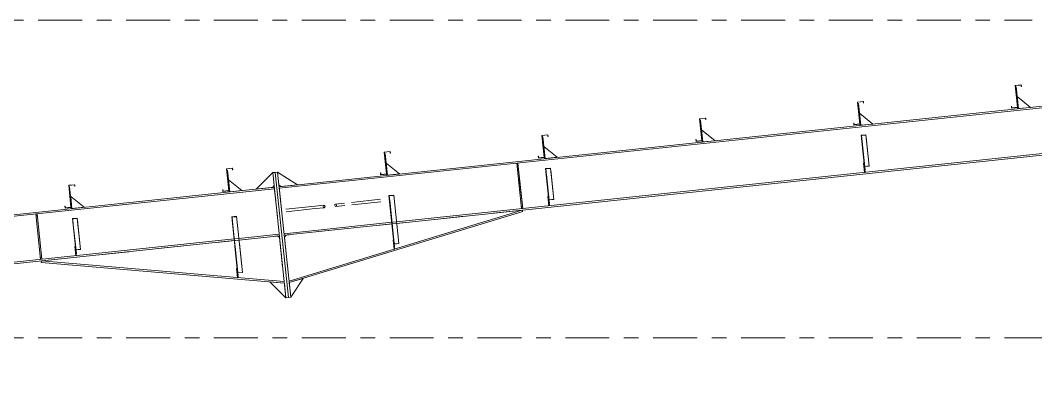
# Model space of a CAD drawing. Header units: millimetres. Extents: x -94 to 729, y -75 to 499.
# Drawn here: x 52.3 to 121.6, y 430.3 to 455.1 of the extents above; entities that cross this region are included whole.
import ezdxf

# ---------------------------------------------------------------- set-up
doc = ezdxf.new("R2010")
doc.units = ezdxf.units.MM
for name, pattern in [('XKITLINE00', [0]), ('XKITLINE02', [4, 2, -2]), ('XKITLINE03', [6, 3, -1, 1, -1])]:
    doc.linetypes.add(name, pattern=pattern)
doc.layers.add('Part', color=2, linetype='Continuous', lineweight=0)
doc.layers.add('S-grid', color=1, linetype='Continuous', lineweight=0)

# ---------------------------------------------------------------- blocks, each defined once
blk = doc.blocks.new('*A399')
at = {"layer": 'Part'}
blk.add_hatch(color=3, dxfattribs=at).paths.add_polyline_path([(55.834, 441.605), (56.165, 441.64), (56.168, 441.619), (55.853, 441.585), (55.895, 441.187), (55.878, 441.185)], flags=17)
blk = doc.blocks.new('*A400')
at = {"layer": 'Part'}
blk.add_hatch(color=3, dxfattribs=at).paths.add_polyline_path([(66.714, 441.727), (67.046, 441.762), (67.049, 441.733), (66.734, 441.7), (66.791, 441.157), (66.775, 441.155)], flags=17)
blk = doc.blocks.new('*A401')
at = {"layer": 'Part'}
blk.add_hatch(color=3, dxfattribs=at).paths.add_polyline_path([(77.455, 443.176), (77.786, 443.211), (77.789, 443.185), (77.474, 443.152), (77.526, 442.658), (77.51, 442.656)], flags=17)
blk = doc.blocks.new('*A427')
at = {"layer": 'Part'}
blk.add_hatch(color=3, dxfattribs=at).paths.add_polyline_path([(55.579, 443.874), (55.994, 443.917), (56.007, 443.793), (55.992, 443.791), (55.98, 443.901), (55.596, 443.86), (55.753, 442.367), (55.339, 442.323), (55.326, 442.447), (55.341, 442.449), (55.352, 442.34), (55.737, 442.38)], flags=17)
blk = doc.blocks.new('*A428')
at = {"layer": 'Part'}
blk.add_hatch(color=3, dxfattribs=at).paths.add_polyline_path([(55.579, 443.874), (55.994, 443.917), (56.007, 443.793), (55.992, 443.791), (55.98, 443.901), (55.596, 443.86), (55.753, 442.367), (55.339, 442.323), (55.326, 442.447), (55.341, 442.449), (55.352, 442.34), (55.737, 442.38)], flags=17)
blk = doc.blocks.new('*A429')
at = {"layer": 'Part'}
blk.add_hatch(color=3, dxfattribs=at).paths.add_polyline_path([(66.353, 445.01), (66.767, 445.054), (66.78, 444.929), (66.766, 444.928), (66.754, 445.037), (66.369, 444.997), (66.527, 443.503), (66.113, 443.459), (66.1, 443.584), (66.114, 443.585), (66.126, 443.476), (66.51, 443.516)], flags=17)
blk = doc.blocks.new('*A430')
at = {"layer": 'Part'}
blk.add_hatch(color=3, dxfattribs=at).paths.add_polyline_path([(66.353, 445.01), (66.767, 445.054), (66.78, 444.929), (66.766, 444.928), (66.754, 445.037), (66.369, 444.997), (66.527, 443.503), (66.113, 443.459), (66.1, 443.584), (66.114, 443.585), (66.126, 443.476), (66.51, 443.516)], flags=17)
blk = doc.blocks.new('*A431')
at = {"layer": 'Part'}
blk.add_hatch(color=3, dxfattribs=at).paths.add_polyline_path([(77.127, 446.146), (77.541, 446.19), (77.554, 446.066), (77.539, 446.064), (77.528, 446.173), (77.143, 446.133), (77.301, 444.639), (76.886, 444.596), (76.873, 444.72), (76.888, 444.722), (76.9, 444.612), (77.284, 444.653)], flags=17)
blk = doc.blocks.new('*A432')
at = {"layer": 'Part'}
blk.add_hatch(color=3, dxfattribs=at).paths.add_polyline_path([(77.127, 446.146), (77.541, 446.19), (77.554, 446.066), (77.539, 446.064), (77.528, 446.173), (77.143, 446.133), (77.301, 444.639), (76.886, 444.596), (76.873, 444.72), (76.888, 444.722), (76.9, 444.612), (77.284, 444.653)], flags=17)
blk = doc.blocks.new('*A435')
at = {"layer": 'Part'}
blk.add_hatch(color=3, dxfattribs=at).paths.add_polyline_path([(98.674, 448.419), (99.088, 448.463), (99.101, 448.338), (99.086, 448.337), (99.075, 448.446), (98.69, 448.406), (98.848, 446.912), (98.433, 446.869), (98.42, 446.993), (98.435, 446.994), (98.447, 446.885), (98.831, 446.926)], flags=17)
blk = doc.blocks.new('*A436')
at = {"layer": 'Part'}
blk.add_hatch(color=3, dxfattribs=at).paths.add_polyline_path([(98.674, 448.419), (99.088, 448.463), (99.101, 448.338), (99.086, 448.337), (99.075, 448.446), (98.69, 448.406), (98.848, 446.912), (98.433, 446.869), (98.42, 446.993), (98.435, 446.994), (98.447, 446.885), (98.831, 446.926)], flags=17)
blk = doc.blocks.new('*A437')
at = {"layer": 'Part'}
blk.add_hatch(color=3, dxfattribs=at).paths.add_polyline_path([(88.155, 445.014), (88.486, 445.049), (88.488, 445.028), (88.173, 444.995), (88.215, 444.596), (88.199, 444.594)], flags=17)
blk = doc.blocks.new('*A438')
at = {"layer": 'Part'}
blk.add_hatch(color=3, dxfattribs=at).paths.add_polyline_path([(109.447, 449.555), (109.862, 449.599), (109.875, 449.475), (109.86, 449.473), (109.848, 449.583), (109.464, 449.542), (109.621, 448.049), (109.207, 448.005), (109.194, 448.129), (109.209, 448.131), (109.22, 448.021), (109.605, 448.062)], flags=17)
blk = doc.blocks.new('*A439')
at = {"layer": 'Part'}
blk.add_hatch(color=3, dxfattribs=at).paths.add_polyline_path([(109.447, 449.555), (109.862, 449.599), (109.875, 449.475), (109.86, 449.473), (109.848, 449.583), (109.464, 449.542), (109.621, 448.049), (109.207, 448.005), (109.194, 448.129), (109.209, 448.131), (109.22, 448.021), (109.605, 448.062)], flags=17)
blk = doc.blocks.new('*A440')
at = {"layer": 'Part'}
blk.add_hatch(color=3, dxfattribs=at).paths.add_polyline_path([(120.221, 450.692), (120.635, 450.735), (120.648, 450.611), (120.633, 450.609), (120.622, 450.719), (120.237, 450.678), (120.395, 449.185), (119.98, 449.141), (119.967, 449.266), (119.982, 449.267), (119.994, 449.158), (120.378, 449.198)], flags=17)
blk = doc.blocks.new('*A441')
at = {"layer": 'Part'}
blk.add_hatch(color=3, dxfattribs=at).paths.add_polyline_path([(120.221, 450.692), (120.635, 450.735), (120.648, 450.611), (120.633, 450.609), (120.622, 450.719), (120.237, 450.678), (120.395, 449.185), (119.98, 449.141), (119.967, 449.266), (119.982, 449.267), (119.994, 449.158), (120.378, 449.198)], flags=17)
blk = doc.blocks.new('*A450')
at = {"layer": 'Part'}
blk.add_hatch(color=3, dxfattribs=at).paths.add_polyline_path([(109.702, 447.287), (110.033, 447.321), (110.035, 447.301), (109.72, 447.267), (109.763, 446.868), (109.746, 446.867)], flags=17)
blk = doc.blocks.new('*A452')
at = {"layer": 'Part'}
blk.add_hatch(color=3, dxfattribs=at).paths.add_polyline_path([(87.9, 447.283), (88.314, 447.326), (88.328, 447.202), (88.313, 447.2), (88.301, 447.31), (87.917, 447.269), (88.074, 445.776), (87.66, 445.732), (87.647, 445.856), (87.662, 445.858), (87.673, 445.749), (88.058, 445.789)], flags=17)
blk = doc.blocks.new('*A453')
at = {"layer": 'Part'}
blk.add_hatch(color=3, dxfattribs=at).paths.add_polyline_path([(87.9, 447.283), (88.314, 447.326), (88.328, 447.202), (88.313, 447.2), (88.301, 447.31), (87.917, 447.269), (88.074, 445.776), (87.66, 445.732), (87.647, 445.856), (87.662, 445.858), (87.673, 445.749), (88.058, 445.789)], flags=17)
blk = doc.blocks.new('*A1758')
at = {"layer": 'S-grid', "color": 1, "linetype": 'XKITLINE03', "lineweight": 0}
blk.add_line((-54.497, 455.134), (121.382, 455.134), dxfattribs=at)
blk = doc.blocks.new('*A1759')
at = {"layer": 'S-grid', "color": 1, "linetype": 'XKITLINE03', "lineweight": 0}
blk.add_line((-54.497, 433.467), (464.656, 433.467), dxfattribs=at)
blk = doc.blocks.new('*A1809')
at = {"layer": 'Part', "color": 7, "linetype": 'XKITLINE02', "lineweight": 0}
for p, q in [((86.56, 442.181), (70.424, 440.479)), ((70.316, 440.345), (70.644, 437.234))]:
    blk.add_line(p, q, dxfattribs=at)
at = {"layer": 'Part', "color": 2, "linetype": 'XKITLINE00', "lineweight": 0}
for p, q in [((86.56, 442.181), (70.632, 437.343)), ((86.592, 442.077), (70.644, 437.234)), ((86.56, 442.181), (86.592, 442.077)), ((70.424, 440.479), (70.316, 440.345))]:
    blk.add_line(p, q, dxfattribs=at)
blk = doc.blocks.new('*A1810')
at = {"layer": 'Part', "color": 2, "linetype": 'XKITLINE00', "lineweight": 0}
for p, q in [((142.587, 451.442), (69.953, 443.781)), ((142.598, 451.334), (69.965, 443.673)), ((142.596, 451.359), (142.598, 451.334)), ((142.925, 448.235), (77.979, 441.384)), ((142.937, 448.127), (77.99, 441.277)), ((142.925, 448.235), (142.937, 448.127)), ((77.648, 441.349), (70.292, 440.574)), ((77.659, 441.242), (70.303, 440.466))]:
    blk.add_line(p, q, dxfattribs=at)
at = {"layer": 'Part', "color": 7, "linetype": 'XKITLINE02', "lineweight": 0}
for p, q in [((142.587, 451.442), (142.596, 451.359)), ((142.598, 451.334), (142.925, 448.235)), ((69.953, 443.781), (70.303, 440.466)), ((77.979, 441.384), (77.648, 441.349)), ((77.99, 441.277), (77.659, 441.242))]:
    blk.add_line(p, q, dxfattribs=at)
blk = doc.blocks.new('*A1856')
at = {"layer": 'Part', "color": 2, "linetype": 'XKITLINE00', "lineweight": 0}
for p, q in [((69.622, 443.746), (-29.468, 433.294)), ((69.633, 443.638), (-29.346, 433.198)), ((69.96, 440.539), (67.206, 440.248)), ((69.971, 440.431), (67.217, 440.14)), ((66.874, 440.213), (-18.983, 431.157)), ((66.885, 440.105), (-18.972, 431.049)), ((-19.315, 431.122), (-25.84, 430.434)), ((-19.303, 431.014), (-25.718, 430.338))]:
    blk.add_line(p, q, dxfattribs=at)
at = {"layer": 'Part', "color": 7, "linetype": 'XKITLINE02', "lineweight": 0}
for p, q in [((69.622, 443.746), (69.971, 440.431)), ((67.206, 440.248), (66.874, 440.213)), ((67.217, 440.14), (66.885, 440.105)), ((-29.468, 433.294), (-25.718, 430.338)), ((-18.983, 431.157), (-19.315, 431.122)), ((-18.972, 431.049), (-19.303, 431.014))]:
    blk.add_line(p, q, dxfattribs=at)
blk = doc.blocks.new('*A1875')
at = {"layer": 'Part', "color": 7, "linetype": 'XKITLINE02', "lineweight": 0}
for p, q in [((53.714, 438.716), (69.85, 440.418)), ((69.984, 440.31), (70.312, 437.199))]:
    blk.add_line(p, q, dxfattribs=at)
at = {"layer": 'Part', "color": 2, "linetype": 'XKITLINE00', "lineweight": 0}
for p, q in [((69.85, 440.418), (69.984, 440.31)), ((53.714, 438.716), (53.705, 438.608)), ((70.312, 437.199), (53.705, 438.608)), ((70.301, 437.308), (53.714, 438.716))]:
    blk.add_line(p, q, dxfattribs=at)
blk = doc.blocks.new('*A1876')
at = {"layer": 'Part', "color": 7, "linetype": 'XKITLINE02', "lineweight": 0}
for p, q in [((67.087, 438.197), (67.045, 438.193)), ((67.045, 438.193), (67.111, 437.571)), ((67.152, 437.576), (67.087, 438.197)), ((67.098, 437.696), (67.139, 437.7)), ((67.111, 437.571), (67.152, 437.576))]:
    blk.add_line(p, q, dxfattribs=at)
blk = doc.blocks.new('*A1877')
at = {"layer": 'Part', "color": 2, "linetype": 'XKITLINE00', "lineweight": 0}
for p, q in [((67.045, 438.193), (67.087, 438.197)), ((67.11, 437.579), (67.045, 438.193)), ((67.107, 438.002), (67.152, 437.576))]:
    blk.add_line(p, q, dxfattribs=at)
at = {"layer": 'Part', "color": 7, "linetype": 'XKITLINE02', "lineweight": 0}
for p, q in [((67.087, 438.197), (67.107, 438.002)), ((67.098, 437.696), (67.139, 437.7)), ((67.11, 437.579), (67.111, 437.571)), ((67.152, 437.576), (67.111, 437.571))]:
    blk.add_line(p, q, dxfattribs=at)
blk = doc.blocks.new('*A1878')
at = {"layer": 'Part', "color": 7, "linetype": 'XKITLINE02', "lineweight": 0}
for p, q in [((56.035, 439.698), (55.993, 439.694)), ((55.993, 439.694), (56.059, 439.072)), ((56.1, 439.077), (56.035, 439.698)), ((56.046, 439.197), (56.087, 439.201)), ((56.059, 439.072), (56.1, 439.077))]:
    blk.add_line(p, q, dxfattribs=at)
blk = doc.blocks.new('*A1879')
at = {"layer": 'Part', "color": 2, "linetype": 'XKITLINE00', "lineweight": 0}
for p, q in [((55.993, 439.694), (56.035, 439.698)), ((56.059, 439.072), (55.993, 439.694)), ((56.062, 439.439), (56.1, 439.077))]:
    blk.add_line(p, q, dxfattribs=at)
at = {"layer": 'Part', "color": 7, "linetype": 'XKITLINE02', "lineweight": 0}
for p, q in [((56.035, 439.698), (56.062, 439.439)), ((56.046, 439.197), (56.087, 439.201)), ((56.1, 439.077), (56.059, 439.072))]:
    blk.add_line(p, q, dxfattribs=at)
blk = doc.blocks.new('*A1882')
at = {"layer": 'Part', "color": 7, "linetype": 'XKITLINE02', "lineweight": 0}
for p, q in [((53.418, 441.928), (53.335, 441.919)), ((53.335, 441.919), (53.662, 438.819)), ((53.348, 441.795), (53.431, 441.803)), ((53.745, 438.828), (53.418, 441.928)), ((53.649, 438.944), (53.731, 438.953)), ((53.662, 438.819), (53.745, 438.828))]:
    blk.add_line(p, q, dxfattribs=at)
blk = doc.blocks.new('*A1883')
at = {"layer": 'Part', "color": 7, "linetype": 'XKITLINE02', "lineweight": 0}
for p, q in [((53.418, 441.928), (53.335, 441.919)), ((53.348, 441.795), (53.431, 441.803)), ((53.731, 438.953), (53.649, 438.944)), ((53.745, 438.828), (53.662, 438.819))]:
    blk.add_line(p, q, dxfattribs=at)
at = {"layer": 'Part', "color": 2, "linetype": 'XKITLINE00', "lineweight": 0}
for p, q in [((53.662, 438.819), (53.335, 441.919)), ((53.418, 441.928), (53.745, 438.828))]:
    blk.add_line(p, q, dxfattribs=at)
blk = doc.blocks.new('*A1884')
at = {"layer": 'Part', "color": 2, "linetype": 'XKITLINE00', "lineweight": 0}
for p, q in [((66.42, 444.916), (66.378, 444.912)), ((66.577, 443.425), (66.42, 444.916)), ((66.527, 443.503), (66.536, 443.42))]:
    blk.add_line(p, q, dxfattribs=at)
at = {"layer": 'Part', "color": 7, "linetype": 'XKITLINE02', "lineweight": 0}
for p, q in [((66.378, 444.912), (66.527, 443.503)), ((66.536, 443.42), (66.577, 443.425))]:
    blk.add_line(p, q, dxfattribs=at)
blk = doc.blocks.new('*A1885')
at = {"layer": 'Part', "color": 2, "linetype": 'XKITLINE00', "lineweight": 0}
blk.add_line((67.406, 443.512), (66.49, 444.253), dxfattribs=at)
at = {"layer": 'Part', "color": 7, "linetype": 'XKITLINE02', "lineweight": 0}
for p, q in [((66.49, 444.253), (66.577, 443.425)), ((66.577, 443.425), (67.406, 443.512))]:
    blk.add_line(p, q, dxfattribs=at)
blk = doc.blocks.new('*A1886')
at = {"layer": 'Part', "color": 2, "linetype": 'XKITLINE00', "lineweight": 0}
for p, q in [((55.834, 441.605), (56.165, 441.64)), ((55.878, 441.185), (55.834, 441.605)), ((56.168, 441.619), (55.853, 441.585)), ((55.853, 441.585), (55.895, 441.187)), ((55.895, 441.187), (55.878, 441.185)), ((55.878, 441.185), (56.062, 439.439)), ((56.102, 439.218), (55.895, 441.187)), ((56.165, 441.64), (56.391, 439.5)), ((56.076, 439.467), (56.391, 439.5)), ((56.086, 439.216), (56.102, 439.218))]:
    blk.add_line(p, q, dxfattribs=at)
at = {"layer": 'Part', "color": 7, "linetype": 'XKITLINE02', "lineweight": 0}
for p, q in [((56.058, 439.478), (56.39, 439.513)), ((56.062, 439.439), (56.086, 439.216))]:
    blk.add_line(p, q, dxfattribs=at)
blk = doc.blocks.new('*A1887')
at = {"layer": 'Part', "color": 7, "linetype": 'XKITLINE02', "lineweight": 0}
for p, q in [((56.086, 439.216), (55.834, 441.605)), ((56.102, 439.218), (55.853, 441.585)), ((56.391, 439.5), (56.165, 441.64)), ((56.058, 439.478), (56.39, 439.513)), ((56.076, 439.467), (56.391, 439.5)), ((56.086, 439.216), (56.102, 439.218))]:
    blk.add_line(p, q, dxfattribs=at)
blk = doc.blocks.new('*A1888')
at = {"layer": 'Part', "color": 2, "linetype": 'XKITLINE00', "lineweight": 0}
for p, q in [((55.646, 443.78), (55.605, 443.776)), ((55.804, 442.288), (55.646, 443.78)), ((55.753, 442.367), (55.762, 442.284))]:
    blk.add_line(p, q, dxfattribs=at)
at = {"layer": 'Part', "color": 7, "linetype": 'XKITLINE02', "lineweight": 0}
for p, q in [((55.605, 443.776), (55.753, 442.367)), ((55.762, 442.284), (55.804, 442.288))]:
    blk.add_line(p, q, dxfattribs=at)
blk = doc.blocks.new('*A1889')
at = {"layer": 'Part', "color": 2, "linetype": 'XKITLINE00', "lineweight": 0}
blk.add_line((56.632, 442.376), (55.716, 443.117), dxfattribs=at)
at = {"layer": 'Part', "color": 7, "linetype": 'XKITLINE02', "lineweight": 0}
for p, q in [((55.716, 443.117), (55.804, 442.288)), ((55.804, 442.288), (56.632, 442.376))]:
    blk.add_line(p, q, dxfattribs=at)
blk = doc.blocks.new('*A1890')
at = {"layer": 'Part', "color": 2, "linetype": 'XKITLINE00', "lineweight": 0}
for p, q in [((69.517, 444.74), (68.379, 443.615)), ((69.497, 443.733), (69.609, 443.87))]:
    blk.add_line(p, q, dxfattribs=at)
at = {"layer": 'Part', "color": 7, "linetype": 'XKITLINE02', "lineweight": 0}
for p, q in [((69.609, 443.87), (69.517, 444.74)), ((68.379, 443.615), (69.497, 443.733))]:
    blk.add_line(p, q, dxfattribs=at)
blk = doc.blocks.new('*A1891')
at = {"layer": 'Part', "color": 7, "linetype": 'XKITLINE02', "lineweight": 0}
for p, q in [((67.45, 437.926), (67.046, 441.762)), ((67.138, 437.709), (66.714, 441.727)), ((67.155, 437.71), (66.734, 441.7)), ((67.118, 437.901), (67.449, 437.936)), ((67.135, 437.893), (67.45, 437.926)), ((67.138, 437.709), (67.155, 437.71))]:
    blk.add_line(p, q, dxfattribs=at)
blk = doc.blocks.new('*A1892')
at = {"layer": 'Part', "color": 2, "linetype": 'XKITLINE00', "lineweight": 0}
for p, q in [((67.046, 441.762), (66.714, 441.727)), ((67.45, 437.926), (67.046, 441.762)), ((66.714, 441.727), (67.107, 438.002)), ((66.734, 441.7), (67.049, 441.733)), ((66.734, 441.7), (66.791, 441.157)), ((66.791, 441.157), (66.775, 441.155)), ((67.155, 437.71), (66.791, 441.157)), ((67.135, 437.893), (67.45, 437.926)), ((67.138, 437.709), (67.155, 437.71))]:
    blk.add_line(p, q, dxfattribs=at)
at = {"layer": 'Part', "color": 7, "linetype": 'XKITLINE02', "lineweight": 0}
for p, q in [((67.107, 438.002), (67.138, 437.709)), ((67.118, 437.901), (67.449, 437.936))]:
    blk.add_line(p, q, dxfattribs=at)
blk = doc.blocks.new('*A1893')
at = {"layer": 'Part', "color": 2, "linetype": 'XKITLINE00', "lineweight": 0}
blk.add_line((69.316, 437.283), (70.417, 436.204), dxfattribs=at)
at = {"layer": 'Part', "color": 7, "linetype": 'XKITLINE02', "lineweight": 0}
for p, q in [((70.312, 437.199), (69.316, 437.283)), ((70.417, 436.204), (70.312, 437.199))]:
    blk.add_line(p, q, dxfattribs=at)
blk = doc.blocks.new('*A1894')
at = {"layer": 'Part', "color": 7, "linetype": 'XKITLINE02', "lineweight": 0}
for p, q in [((71.601, 437.524), (70.644, 437.234)), ((70.644, 437.234), (70.749, 436.239))]:
    blk.add_line(p, q, dxfattribs=at)
at = {"layer": 'Part', "color": 2, "linetype": 'XKITLINE00', "lineweight": 0}
blk.add_line((70.749, 436.239), (71.601, 437.524), dxfattribs=at)
blk = doc.blocks.new('*A1895')
at = {"layer": 'Part', "color": 2, "linetype": 'XKITLINE00', "lineweight": 0}
for p, q in [((69.683, 444.758), (69.517, 444.74)), ((69.517, 444.74), (70.417, 436.204)), ((70.583, 436.222), (69.683, 444.758)), ((70.417, 436.204), (70.583, 436.222))]:
    blk.add_line(p, q, dxfattribs=at)
blk = doc.blocks.new('*A1896')
at = {"layer": 'Part', "color": 2, "linetype": 'XKITLINE00', "lineweight": 0}
for p, q in [((69.683, 444.758), (69.848, 444.775)), ((70.583, 436.222), (69.683, 444.758)), ((70.749, 436.239), (69.848, 444.775)), ((70.749, 436.239), (70.583, 436.222))]:
    blk.add_line(p, q, dxfattribs=at)
blk = doc.blocks.new('*A1897')
at = {"layer": 'Part', "color": 2, "linetype": 'XKITLINE00', "lineweight": 0}
for p, q in [((77.786, 443.211), (77.455, 443.176)), ((77.455, 443.176), (77.796, 439.94)), ((77.474, 443.152), (77.789, 443.185)), ((77.474, 443.152), (77.526, 442.658)), ((78.136, 439.9), (77.786, 443.211)), ((77.526, 442.658), (77.51, 442.656)), ((77.842, 439.666), (77.526, 442.658)), ((77.821, 439.867), (78.136, 439.9)), ((77.825, 439.665), (77.842, 439.666))]:
    blk.add_line(p, q, dxfattribs=at)
at = {"layer": 'Part', "color": 7, "linetype": 'XKITLINE02', "lineweight": 0}
for p, q in [((77.796, 439.94), (77.825, 439.665)), ((77.803, 439.876), (78.134, 439.911))]:
    blk.add_line(p, q, dxfattribs=at)
blk = doc.blocks.new('*A1898')
at = {"layer": 'Part', "color": 7, "linetype": 'XKITLINE02', "lineweight": 0}
for p, q in [((77.825, 439.665), (77.455, 443.176)), ((77.842, 439.666), (77.474, 443.152)), ((78.136, 439.9), (77.786, 443.211)), ((77.803, 439.876), (78.134, 439.911)), ((77.821, 439.867), (78.136, 439.9)), ((77.825, 439.665), (77.842, 439.666))]:
    blk.add_line(p, q, dxfattribs=at)
blk = doc.blocks.new('*A1899')
at = {"layer": 'Part', "color": 7, "linetype": 'XKITLINE02', "lineweight": 0}
for p, q in [((77.774, 440.154), (77.732, 440.149)), ((77.732, 440.149), (77.798, 439.528)), ((77.839, 439.532), (77.774, 440.154)), ((77.785, 439.652), (77.826, 439.656)), ((77.798, 439.528), (77.839, 439.532))]:
    blk.add_line(p, q, dxfattribs=at)
blk = doc.blocks.new('*A1900')
at = {"layer": 'Part', "color": 2, "linetype": 'XKITLINE00', "lineweight": 0}
for p, q in [((77.193, 446.053), (77.152, 446.048)), ((77.351, 444.561), (77.193, 446.053)), ((77.301, 444.639), (77.309, 444.557))]:
    blk.add_line(p, q, dxfattribs=at)
at = {"layer": 'Part', "color": 7, "linetype": 'XKITLINE02', "lineweight": 0}
for p, q in [((77.152, 446.048), (77.301, 444.639)), ((77.309, 444.557), (77.351, 444.561))]:
    blk.add_line(p, q, dxfattribs=at)
blk = doc.blocks.new('*A1901')
at = {"layer": 'Part', "color": 2, "linetype": 'XKITLINE00', "lineweight": 0}
for p, q in [((77.732, 440.149), (77.774, 440.154)), ((77.798, 439.528), (77.732, 440.149)), ((77.796, 439.94), (77.839, 439.532)), ((77.839, 439.532), (77.798, 439.528))]:
    blk.add_line(p, q, dxfattribs=at)
at = {"layer": 'Part', "color": 7, "linetype": 'XKITLINE02', "lineweight": 0}
for p, q in [((77.774, 440.154), (77.796, 439.94)), ((77.785, 439.652), (77.826, 439.656))]:
    blk.add_line(p, q, dxfattribs=at)
blk = doc.blocks.new('*A1902')
at = {"layer": 'Part', "color": 2, "linetype": 'XKITLINE00', "lineweight": 0}
blk.add_line((78.179, 444.648), (77.263, 445.39), dxfattribs=at)
at = {"layer": 'Part', "color": 7, "linetype": 'XKITLINE02', "lineweight": 0}
for p, q in [((77.263, 445.39), (77.351, 444.561)), ((77.351, 444.561), (78.179, 444.648))]:
    blk.add_line(p, q, dxfattribs=at)
blk = doc.blocks.new('*A1903')
at = {"layer": 'Part', "color": 2, "linetype": 'XKITLINE00', "lineweight": 0}
for p, q in [((71.196, 443.912), (69.848, 444.775)), ((69.94, 443.905), (70.078, 443.794))]:
    blk.add_line(p, q, dxfattribs=at)
at = {"layer": 'Part', "color": 7, "linetype": 'XKITLINE02', "lineweight": 0}
for p, q in [((69.848, 444.775), (69.94, 443.905)), ((70.078, 443.794), (71.196, 443.912))]:
    blk.add_line(p, q, dxfattribs=at)
blk = doc.blocks.new('*A1969')
at = {"layer": 'Part', "color": 2, "linetype": 'XKITLINE00', "lineweight": 0}
for p, q in [((73.766, 442.566), (73.753, 442.506)), ((73.753, 442.506), (73.778, 442.449)), ((73.808, 442.595), (73.766, 442.566)), ((74.419, 442.66), (73.808, 442.595)), ((73.856, 442.576), (73.808, 442.595)), ((74.437, 442.494), (73.826, 442.429)), ((73.826, 442.429), (73.868, 442.458)), ((73.88, 442.519), (73.856, 442.576)), ((73.868, 442.458), (73.88, 442.519)), ((73.778, 442.449), (73.826, 442.429))]:
    blk.add_line(p, q, dxfattribs=at)
at = {"layer": 'Part', "color": 7, "linetype": 'XKITLINE02', "lineweight": 0}
for p, q in [((76.878, 442.919), (74.419, 442.66)), ((76.896, 442.753), (74.437, 442.494))]:
    blk.add_line(p, q, dxfattribs=at)
blk = doc.blocks.new('*A1970')
at = {"layer": 'Part', "color": 2, "linetype": 'XKITLINE00', "lineweight": 0}
for p, q in [((73.014, 442.511), (72.403, 442.447)), ((72.972, 442.482), (72.959, 442.422)), ((73.014, 442.511), (72.972, 442.482)), ((73.061, 442.492), (73.014, 442.511)), ((73.086, 442.435), (73.061, 442.492)), ((73.032, 442.346), (72.42, 442.281)), ((72.959, 442.422), (72.984, 442.365)), ((72.984, 442.365), (73.032, 442.346)), ((73.032, 442.346), (73.074, 442.375)), ((73.074, 442.375), (73.086, 442.435))]:
    blk.add_line(p, q, dxfattribs=at)
at = {"layer": 'Part', "color": 7, "linetype": 'XKITLINE02', "lineweight": 0}
for p, q in [((72.403, 442.447), (69.943, 442.188)), ((72.42, 442.281), (69.96, 442.022))]:
    blk.add_line(p, q, dxfattribs=at)
blk = doc.blocks.new('*A1981')
at = {"layer": 'Part', "color": 2, "linetype": 'XKITLINE00', "lineweight": 0}
for p, q in [((55.579, 443.874), (55.994, 443.917)), ((55.737, 442.38), (55.579, 443.874)), ((55.98, 443.901), (55.596, 443.86)), ((55.596, 443.86), (55.753, 442.367)), ((55.992, 443.791), (55.98, 443.901)), ((55.994, 443.917), (56.007, 443.793)), ((56.007, 443.793), (55.992, 443.791)), ((55.326, 442.447), (55.341, 442.449)), ((55.339, 442.323), (55.326, 442.447)), ((55.753, 442.367), (55.339, 442.323)), ((55.341, 442.449), (55.352, 442.34)), ((55.352, 442.34), (55.737, 442.38))]:
    blk.add_line(p, q, dxfattribs=at)
blk = doc.blocks.new('*A1982')
at = {"layer": 'Part', "color": 2, "linetype": 'XKITLINE00', "lineweight": 0}
for p, q in [((55.579, 443.874), (55.994, 443.917)), ((55.737, 442.38), (55.579, 443.874)), ((55.98, 443.901), (55.596, 443.86)), ((55.596, 443.86), (55.753, 442.367)), ((55.992, 443.791), (55.98, 443.901)), ((55.994, 443.917), (56.007, 443.793)), ((56.007, 443.793), (55.992, 443.791)), ((55.326, 442.447), (55.341, 442.449)), ((55.339, 442.323), (55.326, 442.447)), ((55.753, 442.367), (55.339, 442.323)), ((55.341, 442.449), (55.352, 442.34)), ((55.352, 442.34), (55.737, 442.38))]:
    blk.add_line(p, q, dxfattribs=at)
blk = doc.blocks.new('*A1983')
at = {"layer": 'Part', "color": 2, "linetype": 'XKITLINE00', "lineweight": 0}
for p, q in [((66.353, 445.01), (66.767, 445.054)), ((66.51, 443.516), (66.353, 445.01)), ((66.754, 445.037), (66.369, 444.997)), ((66.369, 444.997), (66.527, 443.503)), ((66.766, 444.928), (66.754, 445.037)), ((66.78, 444.929), (66.766, 444.928)), ((66.767, 445.054), (66.78, 444.929)), ((66.1, 443.584), (66.114, 443.585)), ((66.113, 443.459), (66.1, 443.584)), ((66.527, 443.503), (66.113, 443.459)), ((66.114, 443.585), (66.126, 443.476)), ((66.126, 443.476), (66.51, 443.516))]:
    blk.add_line(p, q, dxfattribs=at)
blk = doc.blocks.new('*A1984')
at = {"layer": 'Part', "color": 2, "linetype": 'XKITLINE00', "lineweight": 0}
for p, q in [((66.353, 445.01), (66.767, 445.054)), ((66.51, 443.516), (66.353, 445.01)), ((66.754, 445.037), (66.369, 444.997)), ((66.369, 444.997), (66.527, 443.503)), ((66.766, 444.928), (66.754, 445.037)), ((66.78, 444.929), (66.766, 444.928)), ((66.767, 445.054), (66.78, 444.929)), ((66.1, 443.584), (66.114, 443.585)), ((66.113, 443.459), (66.1, 443.584)), ((66.527, 443.503), (66.113, 443.459)), ((66.114, 443.585), (66.126, 443.476)), ((66.126, 443.476), (66.51, 443.516))]:
    blk.add_line(p, q, dxfattribs=at)
blk = doc.blocks.new('*A1985')
at = {"layer": 'Part', "color": 2, "linetype": 'XKITLINE00', "lineweight": 0}
for p, q in [((77.127, 446.146), (77.541, 446.19)), ((77.284, 444.653), (77.127, 446.146)), ((77.528, 446.173), (77.143, 446.133)), ((77.143, 446.133), (77.301, 444.639)), ((77.539, 446.064), (77.528, 446.173)), ((77.554, 446.066), (77.539, 446.064)), ((77.541, 446.19), (77.554, 446.066)), ((76.873, 444.72), (76.888, 444.722)), ((76.886, 444.596), (76.873, 444.72)), ((77.301, 444.639), (76.886, 444.596)), ((76.888, 444.722), (76.9, 444.612)), ((76.9, 444.612), (77.284, 444.653))]:
    blk.add_line(p, q, dxfattribs=at)
blk = doc.blocks.new('*A1986')
at = {"layer": 'Part', "color": 2, "linetype": 'XKITLINE00', "lineweight": 0}
for p, q in [((77.127, 446.146), (77.541, 446.19)), ((77.284, 444.653), (77.127, 446.146)), ((77.528, 446.173), (77.143, 446.133)), ((77.143, 446.133), (77.301, 444.639)), ((77.539, 446.064), (77.528, 446.173)), ((77.554, 446.066), (77.539, 446.064)), ((77.541, 446.19), (77.554, 446.066)), ((76.873, 444.72), (76.888, 444.722)), ((76.886, 444.596), (76.873, 444.72)), ((77.301, 444.639), (76.886, 444.596)), ((76.888, 444.722), (76.9, 444.612)), ((76.9, 444.612), (77.284, 444.653))]:
    blk.add_line(p, q, dxfattribs=at)
blk = doc.blocks.new('*A1999')
at = {"layer": 'Part', "color": 2, "linetype": 'XKITLINE00', "lineweight": 0}
for p, q in [((120.288, 450.598), (120.246, 450.594)), ((120.445, 449.106), (120.288, 450.598)), ((120.395, 449.185), (120.404, 449.102))]:
    blk.add_line(p, q, dxfattribs=at)
at = {"layer": 'Part', "color": 7, "linetype": 'XKITLINE02', "lineweight": 0}
for p, q in [((120.246, 450.594), (120.395, 449.185)), ((120.404, 449.102), (120.445, 449.106))]:
    blk.add_line(p, q, dxfattribs=at)
blk = doc.blocks.new('*A2000')
at = {"layer": 'Part', "color": 2, "linetype": 'XKITLINE00', "lineweight": 0}
blk.add_line((121.274, 449.194), (120.358, 449.935), dxfattribs=at)
at = {"layer": 'Part', "color": 7, "linetype": 'XKITLINE02', "lineweight": 0}
for p, q in [((120.358, 449.935), (120.445, 449.106)), ((120.445, 449.106), (121.274, 449.194))]:
    blk.add_line(p, q, dxfattribs=at)
blk = doc.blocks.new('*A2042')
at = {"layer": 'Part', "color": 2, "linetype": 'XKITLINE00', "lineweight": 0}
for p, q in [((87.9, 447.283), (88.314, 447.326)), ((88.301, 447.31), (87.917, 447.269)), ((88.313, 447.2), (88.301, 447.31)), ((88.314, 447.326), (88.328, 447.202)), ((88.058, 445.789), (87.9, 447.283)), ((87.917, 447.269), (88.074, 445.776)), ((88.328, 447.202), (88.313, 447.2)), ((87.647, 445.856), (87.662, 445.858)), ((87.66, 445.732), (87.647, 445.856)), ((88.074, 445.776), (87.66, 445.732)), ((87.662, 445.858), (87.673, 445.749)), ((87.673, 445.749), (88.058, 445.789))]:
    blk.add_line(p, q, dxfattribs=at)
blk = doc.blocks.new('*A2043')
at = {"layer": 'Part', "color": 2, "linetype": 'XKITLINE00', "lineweight": 0}
for p, q in [((98.674, 448.419), (99.088, 448.463)), ((98.831, 446.926), (98.674, 448.419)), ((99.075, 448.446), (98.69, 448.406)), ((98.69, 448.406), (98.848, 446.912)), ((99.086, 448.337), (99.075, 448.446)), ((99.101, 448.338), (99.086, 448.337)), ((99.088, 448.463), (99.101, 448.338)), ((98.42, 446.993), (98.435, 446.994)), ((98.433, 446.869), (98.42, 446.993)), ((98.848, 446.912), (98.433, 446.869)), ((98.435, 446.994), (98.447, 446.885)), ((98.447, 446.885), (98.831, 446.926))]:
    blk.add_line(p, q, dxfattribs=at)
blk = doc.blocks.new('*A2044')
at = {"layer": 'Part', "color": 2, "linetype": 'XKITLINE00', "lineweight": 0}
for p, q in [((98.674, 448.419), (99.088, 448.463)), ((98.831, 446.926), (98.674, 448.419)), ((99.075, 448.446), (98.69, 448.406)), ((98.69, 448.406), (98.848, 446.912)), ((99.086, 448.337), (99.075, 448.446)), ((99.101, 448.338), (99.086, 448.337)), ((99.088, 448.463), (99.101, 448.338)), ((98.42, 446.993), (98.435, 446.994)), ((98.433, 446.869), (98.42, 446.993)), ((98.848, 446.912), (98.433, 446.869)), ((98.435, 446.994), (98.447, 446.885)), ((98.447, 446.885), (98.831, 446.926))]:
    blk.add_line(p, q, dxfattribs=at)
blk = doc.blocks.new('*A2045')
at = {"layer": 'Part', "color": 7, "linetype": 'XKITLINE02', "lineweight": 0}
for p, q in [((88.356, 443.107), (88.314, 443.103)), ((88.314, 443.103), (88.38, 442.481)), ((88.421, 442.486), (88.356, 443.107)), ((88.367, 442.606), (88.408, 442.61)), ((88.38, 442.481), (88.421, 442.486))]:
    blk.add_line(p, q, dxfattribs=at)
blk = doc.blocks.new('*A2046')
at = {"layer": 'Part', "color": 2, "linetype": 'XKITLINE00', "lineweight": 0}
for p, q in [((87.967, 447.189), (87.926, 447.185)), ((88.124, 445.697), (87.967, 447.189)), ((88.074, 445.776), (88.083, 445.693))]:
    blk.add_line(p, q, dxfattribs=at)
at = {"layer": 'Part', "color": 7, "linetype": 'XKITLINE02', "lineweight": 0}
for p, q in [((87.926, 447.185), (88.074, 445.776)), ((88.083, 445.693), (88.124, 445.697))]:
    blk.add_line(p, q, dxfattribs=at)
blk = doc.blocks.new('*A2047')
at = {"layer": 'Part', "color": 2, "linetype": 'XKITLINE00', "lineweight": 0}
for p, q in [((88.314, 443.103), (88.356, 443.107)), ((88.38, 442.481), (88.314, 443.103)), ((88.383, 442.848), (88.421, 442.486))]:
    blk.add_line(p, q, dxfattribs=at)
at = {"layer": 'Part', "color": 7, "linetype": 'XKITLINE02', "lineweight": 0}
for p, q in [((88.356, 443.107), (88.383, 442.848)), ((88.367, 442.606), (88.408, 442.61)), ((88.421, 442.486), (88.38, 442.481))]:
    blk.add_line(p, q, dxfattribs=at)
blk = doc.blocks.new('*A2048')
at = {"layer": 'Part', "color": 2, "linetype": 'XKITLINE00', "lineweight": 0}
blk.add_line((88.953, 445.785), (88.037, 446.526), dxfattribs=at)
at = {"layer": 'Part', "color": 7, "linetype": 'XKITLINE02', "lineweight": 0}
for p, q in [((88.037, 446.526), (88.124, 445.697)), ((88.124, 445.697), (88.953, 445.785))]:
    blk.add_line(p, q, dxfattribs=at)
blk = doc.blocks.new('*A2049')
at = {"layer": 'Part', "color": 7, "linetype": 'XKITLINE02', "lineweight": 0}
for p, q in [((88.406, 442.626), (88.155, 445.014)), ((88.423, 442.627), (88.173, 444.995)), ((88.712, 442.909), (88.486, 445.049)), ((88.379, 442.887), (88.71, 442.922)), ((88.397, 442.876), (88.712, 442.909)), ((88.406, 442.626), (88.423, 442.627))]:
    blk.add_line(p, q, dxfattribs=at)
blk = doc.blocks.new('*A2050')
at = {"layer": 'Part', "color": 2, "linetype": 'XKITLINE00', "lineweight": 0}
for p, q in [((88.155, 445.014), (88.486, 445.049)), ((88.199, 444.594), (88.155, 445.014)), ((88.173, 444.995), (88.488, 445.028)), ((88.423, 442.627), (88.173, 444.995)), ((88.199, 444.594), (88.215, 444.596)), ((88.199, 444.594), (88.383, 442.848)), ((88.486, 445.049), (88.712, 442.909)), ((88.397, 442.876), (88.712, 442.909)), ((88.406, 442.626), (88.423, 442.627))]:
    blk.add_line(p, q, dxfattribs=at)
at = {"layer": 'Part', "color": 7, "linetype": 'XKITLINE02', "lineweight": 0}
for p, q in [((88.379, 442.887), (88.71, 442.922)), ((88.383, 442.848), (88.406, 442.626))]:
    blk.add_line(p, q, dxfattribs=at)
blk = doc.blocks.new('*A2051')
at = {"layer": 'Part', "color": 2, "linetype": 'XKITLINE00', "lineweight": 0}
blk.add_line((99.727, 446.921), (98.81, 447.662), dxfattribs=at)
at = {"layer": 'Part', "color": 7, "linetype": 'XKITLINE02', "lineweight": 0}
for p, q in [((98.81, 447.662), (98.898, 446.834)), ((98.898, 446.834), (99.727, 446.921))]:
    blk.add_line(p, q, dxfattribs=at)
blk = doc.blocks.new('*A2052')
at = {"layer": 'Part', "color": 2, "linetype": 'XKITLINE00', "lineweight": 0}
for p, q in [((98.741, 448.325), (98.699, 448.321)), ((98.898, 446.834), (98.741, 448.325)), ((98.848, 446.912), (98.856, 446.829))]:
    blk.add_line(p, q, dxfattribs=at)
at = {"layer": 'Part', "color": 7, "linetype": 'XKITLINE02', "lineweight": 0}
for p, q in [((98.699, 448.321), (98.848, 446.912)), ((98.856, 446.829), (98.898, 446.834))]:
    blk.add_line(p, q, dxfattribs=at)
blk = doc.blocks.new('*A2053')
at = {"layer": 'Part', "color": 7, "linetype": 'XKITLINE02', "lineweight": 0}
for p, q in [((86.263, 445.392), (86.18, 445.383)), ((86.18, 445.383), (86.507, 442.284)), ((86.194, 445.259), (86.276, 445.268)), ((86.59, 442.293), (86.263, 445.392)), ((86.494, 442.408), (86.577, 442.417)), ((86.507, 442.284), (86.59, 442.293))]:
    blk.add_line(p, q, dxfattribs=at)
blk = doc.blocks.new('*A2054')
at = {"layer": 'Part', "color": 7, "linetype": 'XKITLINE02', "lineweight": 0}
for p, q in [((86.263, 445.392), (86.18, 445.383)), ((86.194, 445.259), (86.276, 445.268)), ((86.577, 442.417), (86.494, 442.408)), ((86.59, 442.293), (86.507, 442.284))]:
    blk.add_line(p, q, dxfattribs=at)
at = {"layer": 'Part', "color": 2, "linetype": 'XKITLINE00', "lineweight": 0}
for p, q in [((86.507, 442.284), (86.18, 445.383)), ((86.263, 445.392), (86.59, 442.293))]:
    blk.add_line(p, q, dxfattribs=at)
blk = doc.blocks.new('*A2056')
at = {"layer": 'Part', "color": 2, "linetype": 'XKITLINE00', "lineweight": 0}
for p, q in [((109.447, 449.555), (109.862, 449.599)), ((109.605, 448.062), (109.447, 449.555)), ((109.848, 449.583), (109.464, 449.542)), ((109.464, 449.542), (109.621, 448.049)), ((109.86, 449.473), (109.848, 449.583)), ((109.875, 449.475), (109.86, 449.473)), ((109.862, 449.599), (109.875, 449.475)), ((109.194, 448.129), (109.209, 448.131)), ((109.207, 448.005), (109.194, 448.129)), ((109.621, 448.049), (109.207, 448.005)), ((109.209, 448.131), (109.22, 448.021)), ((109.22, 448.021), (109.605, 448.062))]:
    blk.add_line(p, q, dxfattribs=at)
blk = doc.blocks.new('*A2057')
at = {"layer": 'Part', "color": 2, "linetype": 'XKITLINE00', "lineweight": 0}
for p, q in [((109.447, 449.555), (109.862, 449.599)), ((109.605, 448.062), (109.447, 449.555)), ((109.848, 449.583), (109.464, 449.542)), ((109.464, 449.542), (109.621, 448.049)), ((109.86, 449.473), (109.848, 449.583)), ((109.875, 449.475), (109.86, 449.473)), ((109.862, 449.599), (109.875, 449.475)), ((109.194, 448.129), (109.209, 448.131)), ((109.207, 448.005), (109.194, 448.129)), ((109.621, 448.049), (109.207, 448.005)), ((109.209, 448.131), (109.22, 448.021)), ((109.22, 448.021), (109.605, 448.062))]:
    blk.add_line(p, q, dxfattribs=at)
blk = doc.blocks.new('*A2058')
at = {"layer": 'Part', "color": 2, "linetype": 'XKITLINE00', "lineweight": 0}
for p, q in [((120.221, 450.692), (120.635, 450.735)), ((120.378, 449.198), (120.221, 450.692)), ((120.622, 450.719), (120.237, 450.678)), ((120.237, 450.678), (120.395, 449.185)), ((120.633, 450.609), (120.622, 450.719)), ((120.648, 450.611), (120.633, 450.609)), ((120.635, 450.735), (120.648, 450.611)), ((119.967, 449.266), (119.982, 449.267)), ((119.98, 449.141), (119.967, 449.266)), ((120.395, 449.185), (119.98, 449.141)), ((119.982, 449.267), (119.994, 449.158)), ((119.994, 449.158), (120.378, 449.198))]:
    blk.add_line(p, q, dxfattribs=at)
blk = doc.blocks.new('*A2059')
at = {"layer": 'Part', "color": 2, "linetype": 'XKITLINE00', "lineweight": 0}
for p, q in [((120.221, 450.692), (120.635, 450.735)), ((120.378, 449.198), (120.221, 450.692)), ((120.622, 450.719), (120.237, 450.678)), ((120.237, 450.678), (120.395, 449.185)), ((120.633, 450.609), (120.622, 450.719)), ((120.648, 450.611), (120.633, 450.609)), ((120.635, 450.735), (120.648, 450.611)), ((119.967, 449.266), (119.982, 449.267)), ((119.98, 449.141), (119.967, 449.266)), ((120.395, 449.185), (119.98, 449.141)), ((119.982, 449.267), (119.994, 449.158)), ((119.994, 449.158), (120.378, 449.198))]:
    blk.add_line(p, q, dxfattribs=at)
blk = doc.blocks.new('*A2068')
at = {"layer": 'Part', "color": 2, "linetype": 'XKITLINE00', "lineweight": 0}
for p, q in [((109.702, 447.287), (110.033, 447.321)), ((110.033, 447.321), (110.259, 445.182)), ((109.746, 446.867), (109.702, 447.287)), ((110.035, 447.301), (109.72, 447.267)), ((109.72, 447.267), (109.763, 446.868)), ((109.763, 446.868), (109.746, 446.867)), ((109.746, 446.867), (109.93, 445.12)), ((109.97, 444.9), (109.763, 446.868)), ((109.944, 445.149), (110.259, 445.182)), ((109.954, 444.898), (109.97, 444.9))]:
    blk.add_line(p, q, dxfattribs=at)
at = {"layer": 'Part', "color": 7, "linetype": 'XKITLINE02', "lineweight": 0}
for p, q in [((109.926, 445.16), (110.257, 445.195)), ((109.93, 445.12), (109.954, 444.898))]:
    blk.add_line(p, q, dxfattribs=at)
blk = doc.blocks.new('*A2069')
at = {"layer": 'Part', "color": 7, "linetype": 'XKITLINE02', "lineweight": 0}
for p, q in [((110.259, 445.182), (110.033, 447.321)), ((109.954, 444.898), (109.702, 447.287)), ((109.97, 444.9), (109.72, 447.267)), ((109.926, 445.16), (110.257, 445.195)), ((109.944, 445.149), (110.259, 445.182)), ((109.954, 444.898), (109.97, 444.9))]:
    blk.add_line(p, q, dxfattribs=at)
blk = doc.blocks.new('*A2070')
at = {"layer": 'Part', "color": 7, "linetype": 'XKITLINE02', "lineweight": 0}
for p, q in [((109.903, 445.38), (109.861, 445.376)), ((109.861, 445.376), (109.927, 444.754)), ((109.968, 444.758), (109.903, 445.38)), ((109.914, 444.878), (109.955, 444.883)), ((109.927, 444.754), (109.968, 444.758))]:
    blk.add_line(p, q, dxfattribs=at)
blk = doc.blocks.new('*A2071')
at = {"layer": 'Part', "color": 2, "linetype": 'XKITLINE00', "lineweight": 0}
for p, q in [((109.514, 449.462), (109.473, 449.457)), ((109.671, 447.97), (109.514, 449.462)), ((109.621, 448.049), (109.63, 447.966))]:
    blk.add_line(p, q, dxfattribs=at)
at = {"layer": 'Part', "color": 7, "linetype": 'XKITLINE02', "lineweight": 0}
for p, q in [((109.473, 449.457), (109.621, 448.049)), ((109.63, 447.966), (109.671, 447.97))]:
    blk.add_line(p, q, dxfattribs=at)
blk = doc.blocks.new('*A2072')
at = {"layer": 'Part', "color": 2, "linetype": 'XKITLINE00', "lineweight": 0}
for p, q in [((109.861, 445.376), (109.903, 445.38)), ((109.927, 444.754), (109.861, 445.376)), ((109.93, 445.12), (109.968, 444.758))]:
    blk.add_line(p, q, dxfattribs=at)
at = {"layer": 'Part', "color": 7, "linetype": 'XKITLINE02', "lineweight": 0}
for p, q in [((109.903, 445.38), (109.93, 445.12)), ((109.914, 444.878), (109.955, 444.883)), ((109.968, 444.758), (109.927, 444.754))]:
    blk.add_line(p, q, dxfattribs=at)
blk = doc.blocks.new('*A2073')
at = {"layer": 'Part', "color": 2, "linetype": 'XKITLINE00', "lineweight": 0}
blk.add_line((110.5, 448.057), (109.584, 448.799), dxfattribs=at)
at = {"layer": 'Part', "color": 7, "linetype": 'XKITLINE02', "lineweight": 0}
for p, q in [((109.584, 448.799), (109.671, 447.97)), ((109.671, 447.97), (110.5, 448.057))]:
    blk.add_line(p, q, dxfattribs=at)
blk = doc.blocks.new('*A2076')
at = {"layer": 'Part', "color": 2, "linetype": 'XKITLINE00', "lineweight": 0}
for p, q in [((87.9, 447.283), (88.314, 447.326)), ((88.301, 447.31), (87.917, 447.269)), ((88.313, 447.2), (88.301, 447.31)), ((88.314, 447.326), (88.328, 447.202)), ((88.058, 445.789), (87.9, 447.283)), ((87.917, 447.269), (88.074, 445.776)), ((88.328, 447.202), (88.313, 447.2)), ((87.647, 445.856), (87.662, 445.858)), ((87.66, 445.732), (87.647, 445.856)), ((88.074, 445.776), (87.66, 445.732)), ((87.662, 445.858), (87.673, 445.749)), ((87.673, 445.749), (88.058, 445.789))]:
    blk.add_line(p, q, dxfattribs=at)

msp = doc.modelspace()

# ---------------------------------------------------------------- block references
at = {"lineweight": 0}
for name in ['*A1758', '*A1810', '*A440', '*A441', '*A2058', '*A2059', '*A1999', '*A438', '*A439', '*A2056', '*A2057', '*A2071', '*A2000', '*A2073', '*A435', '*A436', '*A2043', '*A2044', '*A2052', '*A452', '*A453', '*A2042', '*A2076', '*A2051', '*A450', '*A2068', '*A2069', '*A2046', '*A431', '*A432', '*A1985', '*A1986', '*A1900', '*A2048', '*A1902', '*A2053', '*A2054', '*A2070', '*A2072', '*A429', '*A430', '*A1983', '*A1984', '*A1884', '*A1890', '*A1895', '*A1896', '*A1903', '*A437', '*A2049', '*A2050', '*A427', '*A428', '*A1981', '*A1982', '*A1885', '*A1856', '*A1888', '*A401', '*A1897', '*A1898', '*A1889', '*A1970', '*A1969', '*A2045', '*A2047', '*A1882', '*A1883', '*A400', '*A1891', '*A1892', '*A1809', '*A399', '*A1886', '*A1887', '*A1875', '*A1878', '*A1879', '*A1899', '*A1901', '*A1876', '*A1877', '*A1893', '*A1894', '*A1759']:
    msp.add_blockref(name, (0, 0), dxfattribs=at)

doc.saveas('drawing.dxf')
